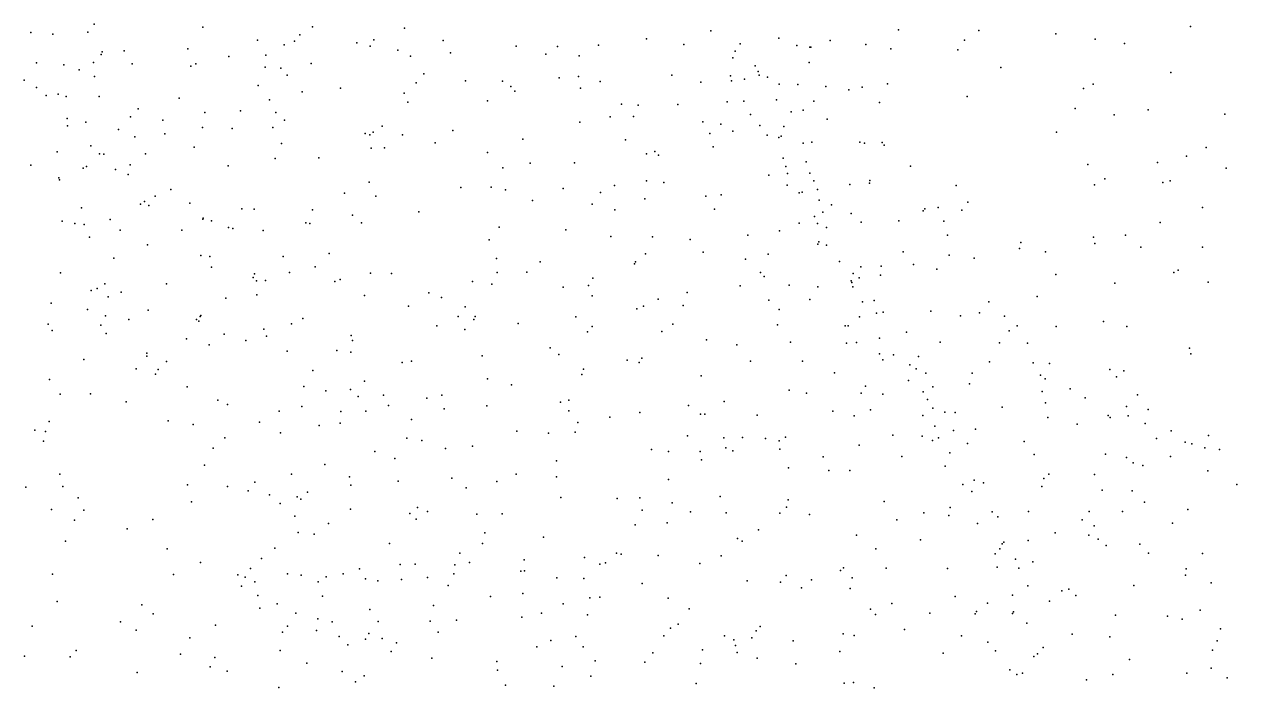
# Model space of a CAD drawing. Header units: metres. Extents: x -25 to 25, y -27.8 to 27.8.
# Drawn here: x -9.483 to -7.936, y 5.953 to 6.799 of the extents above; entities that cross this region are included whole.
import ezdxf

# ---------------------------------------------------------------- set-up
doc = ezdxf.new("R2010")
doc.units = ezdxf.units.M

msp = doc.modelspace()

# ---------------------------------------------------------------- linework, layer by layer
for p in [(-9.3934, 6.7988, 26.1463), (-9.255, 6.7949, 26.1862), (-9.1149, 6.7955, 16.7468), (-8.9976, 6.7939, 15.7651), (-8.3673, 6.7917, 13.8413), (-7.9945, 6.7961, 14.305), (-9.4743, 6.7885, 17.3156), (-9.4464, 6.7861, 3.2654), (-9.4016, 6.7887, 19.2136), (-9.1852, 6.7784, -3.338), (-9.138, 6.7771, 2.4715), (-9.1312, 6.7853, 15.9338), (-9.0365, 6.779, 19.3678), (-8.9481, 6.7779, 14.1924), (-8.6886, 6.7803, 15.3101), (-8.6066, 6.7904, 20.7507), (-8.5198, 6.7812, -3.3379), (-8.4544, 6.778, 15.6723), (-8.2832, 6.7785, 16.425), (-8.2649, 6.791, 15.6672), (-8.1667, 6.7867, 21.8348), (-8.1162, 6.7796, 14.1892), (-9.3835, 6.7635, -15.9112), (-9.3554, 6.765, 17.1825), (-9.2742, 6.7675, 12.9688), (-9.151, 6.7727, 13.8811), (-9.0583, 6.775, 2.9012), (-9.0412, 6.7707, -12.4066), (-9.0059, 6.7659, 16.6584), (-8.9387, 6.7624, 26.1573), (-8.8549, 6.7707, -13.0942), (-8.8174, 6.7605, 15.1749), (-8.8023, 6.7705, 16.3183), (-8.7499, 6.772, 16.4623), (-8.6411, 6.773, -10.4773), (-8.5755, 6.7643, 20.4814), (-8.5692, 6.7737, 19.9869), (-8.497, 6.7716, 17.2322), (-8.4803, 6.7698, 15.7492), (-8.4793, 6.7698, 15.9846), (-8.4088, 6.773, 21.761), (-8.377, 6.7674, 25.8922), (-8.2914, 6.7663, 17.3815), (-8.0791, 6.7742, 15.9052), (-9.467, 6.7497, 16.5392), (-9.4324, 6.7469, -12.2281), (-9.3945, 6.75, 1.6084), (-9.3847, 6.7601, -13.5672), (-9.3449, 6.7484, 19.5903), (-9.2703, 6.7453, 19.2512), (-9.2637, 6.7484, 16.1899), (-9.2217, 6.7577, 15.0386), (-9.1743, 6.7593, 1.9713), (-9.1168, 6.7489, 16.8272), (-8.9899, 6.7583, 3.2356), (-8.7748, 6.7584, 17.142), (-8.5787, 6.756, 20.8917), (-8.5502, 6.7456, 21.0396), (-8.4812, 6.7501, 16.1097), (-9.4125, 6.7405, 15.0386), (-9.393, 6.7322, 13.4482), (-9.1752, 6.7441, 13.0931), (-9.1553, 6.7427, 19.5987), (-9.1472, 6.7341, 16.9067), (-8.973, 6.7355, -12.7567), (-8.8, 6.7307, 16.5579), (-8.7755, 6.7324, 15.8923), (-8.6565, 6.7341, 15.1924), (-8.5818, 6.733, 20.6253), (-8.5462, 6.7385, 20.0733), (-8.5451, 6.7338, -1.7347), (-8.5346, 6.7314, 16.2968), (-8.2368, 6.7437, 25.8531), (-8.0196, 6.7373, 25.749), (-9.4827, 6.7274, 18.2504), (-9.4672, 6.7183, 18.3673), (-9.1843, 6.7207, -12.356), (-9.0794, 6.7174, 13.2942), (-8.9826, 6.7243, 15.0854), (-8.9196, 6.7266, 19.4588), (-8.8725, 6.7264, 16.6186), (-8.8618, 6.7194, 26.1532), (-8.7732, 6.7175, 16.163), (-8.7478, 6.7258, 26.0984), (-8.6194, 6.7248, 16.4218), (-8.5804, 6.7266, 16.3708), (-8.5638, 6.7288, 14.9134), (-8.5196, 6.7224, 21.1977), (-8.4957, 6.7219, 15.5741), (-8.46, 6.7194, 21.7074), (-8.4305, 6.7153, 15.8964), (-8.4136, 6.7187, -10.0601), (-8.3815, 6.7227, -15.6377), (-8.1312, 6.717, 25.82), (-8.1189, 6.7225, 20.0167), (-9.4549, 6.7079, 18.4921), (-9.4393, 6.7097, 17.3238), (-9.4292, 6.7068, 19.1152), (-9.3872, 6.7066, -2.1122), (-9.2849, 6.7046, 17.147), (-9.1698, 6.7026, 16.9834), (-9.128, 6.7128, 15.0478), (-8.9978, 6.7108, 16.7314), (-8.9935, 6.6995, 19.3932), (-8.8915, 6.7012, 13.5693), (-8.8569, 6.7134, -12.8373), (-8.586, 6.6998, -10.1641), (-8.5646, 6.7006, 20.722), (-8.5229, 6.7026, 20.1674), (-8.4752, 6.7008, 16.2432), (-8.3913, 6.699, 21.8141), (-8.2796, 6.7068, -1.4518), (-9.3375, 6.6908, 15.0368), (-9.2521, 6.6865, -13.4447), (-9.2068, 6.6884, -2.0826), (-9.1617, 6.6862, 15.726), (-8.7207, 6.697, 16.5435), (-8.6994, 6.6957, 19.6791), (-8.649, 6.6963, 19.7639), (-8.5561, 6.6836, 19.9575), (-8.504, 6.6873, 21.3258), (-8.489, 6.6893, 25.9629), (-8.1417, 6.6916, 21.8535), (-8.0923, 6.6834, 17.5187), (-8.0487, 6.6897, 21.8303), (-7.9508, 6.6842, -16.9155), (-9.4279, 6.6788, 18.7407), (-9.4276, 6.6693, 18.8675), (-9.4041, 6.6741, 18.9898), (-9.3471, 6.6806, 17.246), (-9.3058, 6.6766, 19.1464), (-9.1507, 6.6767, 3.4053), (-9.0261, 6.6687, 14.0514), (-8.7739, 6.6741, 19.5885), (-8.7353, 6.6806, -15.9167), (-8.7053, 6.6811, -10.3375), (-8.6171, 6.6743, 26.0496), (-8.5938, 6.6716, 15.3612), (-8.5443, 6.6697, 20.5099), (-8.5136, 6.6684, -12.6118), (-8.4584, 6.6776, 16.2904), (-9.3625, 6.6645, 16.0092), (-9.3417, 6.6551, 26.2372), (-9.3032, 6.659, -3.275), (-9.2552, 6.6673, 26.2489), (-9.2176, 6.6657, 2.3407), (-9.1655, 6.6672, 2.6479), (-9.0477, 6.6596, 15.0567), (-9.0416, 6.6578, -12.5362), (-9.0376, 6.6611, -11.5761), (-9.0002, 6.6578, 26.2313), (-8.936, 6.6632, -12.6795), (-8.8467, 6.6523, -3.4927), (-8.6078, 6.6596, 16.1103), (-8.5788, 6.6626, 14.5941), (-8.5349, 6.6575, 20.7998), (-8.52, 6.6543, 20.4025), (-8.5171, 6.6563, 20.2918), (-8.1656, 6.6611, -15.4235), (-9.3979, 6.644, 18.3888), (-9.2659, 6.642, 15.0354), (-9.1545, 6.6466, 26.2557), (-9.04, 6.6409, 16.8858), (-9.0229, 6.6411, 17.1874), (-8.9584, 6.6476, 16.8038), (-8.7157, 6.6513, 19.6445), (-8.6038, 6.6425, 19.8417), (-8.4891, 6.6471, 16.3828), (-8.4779, 6.6483, 21.608), (-8.4166, 6.6486, 25.9383), (-8.4105, 6.6474, 16.219), (-8.3882, 6.6481, 16.0011), (-8.3857, 6.6447, 16.1022), (-7.9746, 6.6418, -9.8929), (-9.4407, 6.6362, 17.2897), (-9.3867, 6.6338, 18.5663), (-9.381, 6.6331, 12.9926), (-9.3282, 6.6338, 19.0115), (-9.1626, 6.6275, 19.2337), (-9.1068, 6.6286, 16.9909), (-8.8917, 6.6355, -11.5244), (-8.8373, 6.6219, 15.131), (-8.7806, 6.622, 16.6888), (-8.6889, 6.6337, 14.3938), (-8.678, 6.6366, -1.869), (-8.6736, 6.632, 16.5963), (-8.5144, 6.6279, 20.0953), (-8.4851, 6.6232, 21.2367), (-8.0369, 6.6226, -0.9382), (-7.9999, 6.6307, -3.0586), (-9.4742, 6.6192, 17.886), (-9.4076, 6.6155, 18.1179), (-9.4032, 6.6174, 17.3748), (-9.3663, 6.6137, 3.3676), (-9.3502, 6.6074, 18.7049), (-9.3476, 6.6194, 18.9134), (-9.2224, 6.6181, 19.1484), (-8.872, 6.6159, 16.7706), (-8.5328, 6.6066, 16.5114), (-8.5112, 6.6176, 26.0069), (-8.5087, 6.6086, 20.6543), (-8.4804, 6.6088, 21.1417), (-8.3518, 6.618, 19.8498), (-8.1255, 6.6199, -1.1776), (-7.9491, 6.6153, 25.7737), (-9.4387, 6.6031, 17.4497), (-9.4378, 6.6006, 19.4919), (-9.0427, 6.5974, -2.0648), (-8.9258, 6.5908, 15.0906), (-8.8871, 6.5909, 26.2242), (-8.7298, 6.5932, 15.2044), (-8.6888, 6.5991, 26.1168), (-8.6665, 6.5971, 19.7051), (-8.5092, 6.5937, 19.7422), (-8.4755, 6.5992, 21.3651), (-8.4294, 6.5946, 15.6239), (-8.4041, 6.596, 16.3377), (-8.404, 6.5995, 15.7342), (-8.2939, 6.5931, 14.0601), (-8.1172, 6.5939, 25.863), (-8.1039, 6.6017, 21.8067), (-8.03, 6.5972, 25.8304), (-8.0205, 6.599, -17.4127), (-9.3155, 6.5796, 18.8411), (-9.2958, 6.588, 13.6848), (-9.0743, 6.5835, 26.2804), (-9.0343, 6.5798, 13.4621), (-8.8685, 6.5878, 19.4739), (-8.7949, 6.5895, 26.1774), (-8.7474, 6.5842, -11.4071), (-8.6908, 6.5761, 17.2183), (-8.6132, 6.5795, 15.3052), (-8.5937, 6.5813, -10.5991), (-8.494, 6.5837, 20.1996), (-8.4903, 6.5846, 20.7604), (-8.4707, 6.5881, 21.4549), (-9.4095, 6.5647, -11.6568), (-9.3342, 6.5696, 17.3405), (-9.3291, 6.573, 1.8617), (-9.3237, 6.5679, 18.425), (-9.2715, 6.5708, 17.2708), (-9.2053, 6.5635, 15.041), (-9.1892, 6.5632, 13.1949), (-9.1149, 6.5623, 15.0452), (-8.9791, 6.5598, -12.864), (-8.8343, 6.574, 13.6904), (-8.758, 6.5694, 19.5901), (-8.7294, 6.562, 16.7254), (-8.602, 6.5629, 15.1933), (-8.4686, 6.5746, 17.2873), (-8.464, 6.5593, 21.0257), (-8.4527, 6.5686, 16.4718), (-8.3359, 6.5609, 16.2325), (-8.3338, 6.5635, 15.8553), (-8.3166, 6.5652, 16.0802), (-8.2863, 6.5619, 25.9254), (-8.2788, 6.572, -1.5568), (-7.9792, 6.5652, 21.7092), (-9.4342, 6.5476, -13.4412), (-9.4181, 6.5448, 1.7386), (-9.3732, 6.5498, 17.4209), (-9.2548, 6.5503, -11.6519), (-9.2545, 6.5515, 17.241), (-9.2437, 6.5483, 18.9648), (-9.1234, 6.5456, 19.1861), (-9.1183, 6.5447, -3.4303), (-9.0641, 6.5553, 19.2701), (-9.0524, 6.5457, 17.0231), (-8.4942, 6.545, 20.0891), (-8.4746, 6.5535, 15.4884), (-8.4704, 6.5448, 20.5204), (-8.4275, 6.5575, 13.9468), (-8.4147, 6.5466, 21.838), (-8.3669, 6.5481, 25.95), (-8.3094, 6.5476, 15.9895), (-8.0332, 6.5461, -16.2587), (-9.4061, 6.5436, -15.8036), (-9.3604, 6.5363, 18.0127), (-9.2815, 6.5364, 18.6441), (-9.2221, 6.5397, 26.3013), (-9.2164, 6.5385, -15.9079), (-9.1777, 6.5357, 13.907), (-8.8768, 6.54, 16.8592), (-8.7918, 6.5368, 16.7974), (-8.5594, 6.5299, 15.3516), (-8.519, 6.5353, -15.8267), (-8.459, 6.5398, 20.8602), (-8.3049, 6.53, 21.8363), (-8.0777, 6.5301, -17.1628), (-9.3994, 6.5273, 13.5831), (-9.3255, 6.5176, 18.1384), (-8.8896, 6.5241, 14.1405), (-8.7344, 6.528, -10.2775), (-8.6812, 6.5279, -3.4618), (-8.6329, 6.5245, 16.7075), (-8.4701, 6.5185, 16.5648), (-8.4689, 6.5213, 20.2598), (-8.4593, 6.5171, 20.3702), (-8.213, 6.513, 17.4352), (-8.2111, 6.5206, 25.9141), (-8.1185, 6.5275, 14.3504), (-8.1169, 6.5192, 21.7597), (-8.0582, 6.5146, 25.8665), (-7.9794, 6.5144, -17.7813), (-9.3685, 6.5006, 26.2872), (-9.2576, 6.5041, -12.5707), (-9.246, 6.5029, -2.1438), (-9.1523, 6.5029, 19.0968), (-9.0936, 6.5067, 17.1331), (-8.8802, 6.5001, -3.5209), (-8.6899, 6.5063, 19.6536), (-8.6165, 6.5084, -11.2292), (-8.5625, 6.4994, -3.3551), (-8.5336, 6.5056, 19.9101), (-8.3614, 6.5087, 15.712), (-8.3028, 6.5042, 16.3082), (-8.2708, 6.5004, 16.1525), (-8.1798, 6.5087, -12.6688), (-9.4365, 6.482, 3.3235), (-9.2437, 6.4893, 18.7381), (-9.1444, 6.4823, 3.5546), (-9.1114, 6.4897, 13.3068), (-8.8792, 6.4824, 16.9264), (-8.8413, 6.4828, 26.2451), (-8.8245, 6.496, 19.486), (-8.7039, 6.4935, 16.7916), (-8.7027, 6.496, 15.2205), (-8.5434, 6.4821, -10.9966), (-8.4427, 6.4963, 20.4532), (-8.4155, 6.4896, 21.7081), (-8.3894, 6.4902, 15.6292), (-8.3481, 6.4924, 16.4244), (-8.3182, 6.4867, 15.806), (-8.0159, 6.4825, 14.4628), (-8.0103, 6.4851, -9.9241), (-9.38, 6.4678, 17.5476), (-9.301, 6.4678, 17.4247), (-9.1908, 6.476, 18.9464), (-9.189, 6.4806, -12.706), (-9.1863, 6.4716, 15.7553), (-9.1748, 6.4721, 17.2711), (-9.0863, 6.4709, 15.0599), (-9.0798, 6.4735, 19.1633), (-9.0408, 6.4814, 17.2237), (-9.0142, 6.4812, 26.2984), (-8.9109, 6.4709, 19.3724), (-8.8862, 6.4675, 15.1123), (-8.7571, 6.4749, 19.5566), (-8.5386, 6.4773, 16.7155), (-8.4278, 6.4715, 21.1222), (-8.4268, 6.4696, 21.4607), (-8.4253, 6.4812, 21.0042), (-8.4175, 6.4756, -3.2423), (-8.3901, 6.4788, 16.5616), (-8.1666, 6.4797, 19.8615), (-8.0913, 6.4686, -1.1655), (-7.9722, 6.4699, 21.6581), (-9.3973, 6.4593, 17.6615), (-9.3898, 6.462, 2.239), (-9.3755, 6.4512, -3.2723), (-9.3591, 6.4574, 17.3094), (-9.1861, 6.4538, 2.9132), (-9.0486, 6.4528, 15.6713), (-8.9665, 6.4563, 3.632), (-8.7949, 6.4638, 15.1578), (-8.7629, 6.4659, 15.4486), (-8.7581, 6.4524, 26.1978), (-8.6367, 6.4567, 19.715), (-8.5693, 6.4651, 26.0868), (-8.5067, 6.4662, 14.8039), (-8.47, 6.4639, 15.4779), (-8.4257, 6.4639, 21.2101), (-8.1903, 6.4518, 21.7592), (-9.4485, 6.4432, -12.6057), (-9.2255, 6.4496, 19.4316), (-8.9923, 6.4392, 3.336), (-8.9502, 6.4503, 17.0278), (-8.92, 6.4386, 19.4612), (-8.7011, 6.4359, -15.9265), (-8.6926, 6.4392, 14.3197), (-8.6739, 6.4481, 26.1467), (-8.6421, 6.4404, 16.8146), (-8.5329, 6.447, 14.6001), (-8.4806, 6.4478, 20.0487), (-8.4134, 6.4447, 20.5425), (-8.3985, 6.4468, 20.7645), (-8.2519, 6.4451, 16.0268), (-9.4022, 6.4352, 19.3821), (-9.3791, 6.4269, 15.0785), (-9.3491, 6.4224, 17.8179), (-9.3244, 6.4343, 17.9408), (-9.2628, 6.4222, -13.1026), (-9.2599, 6.4204, 18.2517), (-9.2584, 6.4264, 26.3243), (-9.2574, 6.4274, -12.7476), (-9.1272, 6.4236, 19.0125), (-8.9292, 6.4263, 26.2839), (-8.9092, 6.4222, 13.6579), (-8.9072, 6.4262, -12.7816), (-8.779, 6.4259, 13.7658), (-8.5197, 6.435, 15.0127), (-8.4171, 6.4256, 16.7131), (-8.3955, 6.4304, 20.6277), (-8.3869, 6.4317, 20.8554), (-8.3259, 6.4328, 21.7624), (-8.2881, 6.427, -3.1657), (-8.2641, 6.4307, 16.3819), (-8.2321, 6.4265, 16.3007), (-9.4521, 6.4165, 2.3785), (-9.4471, 6.4082, 2.0988), (-9.3851, 6.4153, 26.3021), (-9.3783, 6.4046, 13.0797), (-9.177, 6.4102, 15.0691), (-9.1419, 6.4168, 26.3215), (-8.9564, 6.4144, 15.1008), (-8.9204, 6.4095, -11.5257), (-8.8525, 6.4172, 16.9761), (-8.764, 6.4065, 16.9323), (-8.758, 6.4133, 19.5229), (-8.6692, 6.407, 15.2559), (-8.6554, 6.4165, -12.762), (-8.5215, 6.4157, 15.3904), (-8.4353, 6.4145, 20.2846), (-8.4314, 6.4142, 19.7199), (-8.357, 6.4062, -12.7224), (-8.226, 6.4081, -10.0143), (-8.2159, 6.4143, 14.2655), (-8.1659, 6.4134, -1.4526), (-8.1056, 6.4197, -17.5316), (-8.0759, 6.4136, 21.6728), (-9.2756, 6.3977, 18.1236), (-9.2467, 6.3901, 13.882), (-9.2278, 6.4036, 17.4199), (-9.2001, 6.3954, 18.547), (-9.1737, 6.4013, 17.2617), (-9.0657, 6.4021, 19.1048), (-9.0641, 6.3955, 14.0125), (-8.6123, 6.3963, 4.1665), (-8.5734, 6.3899, -10.7585), (-8.505, 6.3935, -1.8399), (-8.4336, 6.3922, 17.3422), (-8.4207, 6.3932, 26.0102), (-8.3917, 6.3987, 21.2706), (-8.3141, 6.3934, 16.6267), (-8.2382, 6.3927, 16.5061), (-8.2025, 6.3921, 16.1877), (-9.3264, 6.3795, 17.6377), (-9.3261, 6.3757, 15.8536), (-9.1473, 6.3819, 18.8579), (-9.084, 6.3829, 3.1373), (-9.0661, 6.3806, 17.2498), (-8.8986, 6.376, 15.6173), (-8.8117, 6.3862, 26.2463), (-8.8006, 6.3777, -11.4247), (-8.3913, 6.3785, -10.0565), (-8.3737, 6.3774, 21.43), (-8.3417, 6.3752, 16.7241), (-7.9958, 6.386, 21.6217), (-7.9943, 6.3787, -3.1008), (-9.4066, 6.3712, -12.8277), (-9.34, 6.3594, 2.7866), (-9.3118, 6.3588, 15.0874), (-9.3013, 6.3689, 17.8911), (-9.0006, 6.3677, 26.3138), (-8.9886, 6.3693, 17.1734), (-8.7691, 6.3592, 15.1929), (-8.7136, 6.3707, -10.2067), (-8.6981, 6.3674, 26.1757), (-8.6946, 6.373, 19.5928), (-8.5561, 6.3691, 19.6318), (-8.4897, 6.3693, 19.9323), (-8.3871, 6.3709, -15.7602), (-8.3526, 6.3648, 15.6261), (-8.3449, 6.3595, 21.0364), (-8.2511, 6.3686, 15.8468), (-8.1954, 6.367, 16.1045), (-8.1744, 6.3664, 16.3313), (-8.0977, 6.3588, -15.9033), (-9.4506, 6.3457, 13.7261), (-9.3154, 6.3525, 17.769), (-9.1144, 6.3572, 17.3371), (-9.0487, 6.3436, 15.0875), (-8.8917, 6.3469, 15.1327), (-8.7711, 6.3521, 3.6928), (-8.619, 6.3504, 16.9062), (-8.4488, 6.3546, 13.9732), (-8.3545, 6.3446, 21.2131), (-8.3322, 6.3538, 20.9269), (-8.2734, 6.3538, 25.9465), (-8.186, 6.3515, 25.9248), (-8.18, 6.3468, 21.685), (-8.089, 6.3492, 17.487), (-8.0797, 6.357, 25.896), (-9.4369, 6.3273, 26.3217), (-9.398, 6.3277, 15.1149), (-9.2749, 6.3367, 17.987), (-9.1259, 6.3368, 18.779), (-9.0979, 6.3316, 13.3409), (-9.0665, 6.3331, -3.5206), (-8.8612, 6.3392, 19.3482), (-8.5067, 6.3324, 16.881), (-8.4848, 6.3283, 15.4323), (-8.4151, 6.3286, 20.2227), (-8.4095, 6.3375, 16.8326), (-8.336, 6.33, 20.5316), (-8.3235, 6.3364, 20.6513), (-8.2768, 6.3405, 21.6164), (-8.184, 6.3305, -16.9592), (-8.1481, 6.3341, 16.2154), (-9.3526, 6.3173, 26.3346), (-9.2355, 6.3195, 17.5377), (-9.2235, 6.314, 3.0098), (-9.0567, 6.3241, 19.0102), (-9.0245, 6.3261, 19.3772), (-9.0179, 6.3127, -15.938), (-8.9692, 6.3219, 17.2667), (-8.95, 6.3258, 3.92), (-8.8926, 6.3124, 17.1308), (-8.7987, 6.3172, 4.1501), (-8.7877, 6.3196, 17.041), (-8.6353, 6.3126, 15.2838), (-8.5897, 6.3179, 19.7357), (-8.3873, 6.3272, 20.3209), (-8.3303, 6.3205, 16.7921), (-8.1798, 6.316, -17.3262), (-8.1292, 6.3225, 16.4237), (-8.0622, 6.3264, 21.6176), (-9.1575, 6.3054, 3.694), (-9.1285, 6.3116, 18.6713), (-9.0786, 6.305, 18.91), (-9.047, 6.3054, 17.3116), (-8.947, 6.3083, 19.1858), (-8.7878, 6.3061, -2.0161), (-8.7356, 6.298, 4.3288), (-8.6975, 6.3038, -3.5079), (-8.6197, 6.3019, -11.1068), (-8.6142, 6.3018, 4.4745), (-8.5478, 6.3003, 4.0569), (-8.4511, 6.3056, 4.5909), (-8.4239, 6.2995, 4.2456), (-8.4031, 6.3074, 15.5388), (-8.3362, 6.3002, 14.1253), (-8.3233, 6.3092, 21.1247), (-8.308, 6.3041, 21.4727), (-8.2948, 6.3039, 20.7534), (-8.235, 6.3107, 16.7342), (-8.1767, 6.2975, 16.0094), (-8.0998, 6.3002, -15.4877), (-8.0973, 6.2975, 16.5463), (-8.0764, 6.3114, 14.4697), (-8.0741, 6.2996, 16.3622), (-8.0489, 6.3077, 19.8054), (-9.4693, 6.2812, 17.4877), (-9.4509, 6.2923, -15.6892), (-9.2992, 6.2934, -3.391), (-9.2672, 6.2887, 15.1116), (-9.1826, 6.2914, 26.3421), (-9.1064, 6.2874, 17.4025), (-9.0797, 6.2901, -12.7502), (-8.9887, 6.2948, 13.5469), (-8.7764, 6.2911, 19.4249), (-8.321, 6.2864, -3.2501), (-8.2689, 6.2827, 17.4222), (-8.1391, 6.2888, 21.6282), (-8.0525, 6.2897, -9.9384), (-9.4582, 6.2671, -2.3855), (-9.4554, 6.2796, -3.2968), (-9.2268, 6.2714, -2.2277), (-9.1556, 6.2778, 18.4066), (-8.9944, 6.271, 19.0589), (-8.9754, 6.268, 26.3148), (-8.8542, 6.28, -10.3462), (-8.8138, 6.2774, 26.261), (-8.7798, 6.2787, 15.5657), (-8.6364, 6.2742, 3.8349), (-8.59, 6.2716, 16.9773), (-8.5665, 6.2719, 15.3564), (-8.5369, 6.2707, 15.1129), (-8.5197, 6.2677, 14.7012), (-8.5113, 6.2723, 26.0744), (-8.3743, 6.2751, 16.9184), (-8.3369, 6.2735, 15.6203), (-8.324, 6.268, 20.4512), (-8.3162, 6.2714, 21.2702), (-8.297, 6.2808, 21.0057), (-8.2069, 6.2668, -16.5397), (-8.0383, 6.2708, 16.6915), (-8.0192, 6.2803, -1.0441), (-8.0015, 6.2662, 16.4657), (-7.9717, 6.2747, -12.7702), (-9.2417, 6.2583, 17.6315), (-9.0352, 6.2541, -2.1325), (-8.9453, 6.2578, 17.2388), (-8.9107, 6.2608, 3.4026), (-8.6823, 6.2567, 17.036), (-8.6607, 6.2543, -10.109), (-8.6205, 6.2541, -1.9187), (-8.5874, 6.2588, -15.8705), (-8.5786, 6.2548, 15.2821), (-8.5186, 6.2571, 19.8334), (-8.4175, 6.262, 26.0204), (-8.3019, 6.2522, 4.5958), (-8.2791, 6.2644, 20.8554), (-8.1941, 6.2503, 15.9076), (-8.1032, 6.2505, 16.1052), (-7.9931, 6.2637, 21.563), (-7.9766, 6.2588, 25.8727), (-7.9576, 6.2566, 16.7253), (-9.2529, 6.2366, 17.8375), (-9.0991, 6.2375, 18.6999), (-9.0098, 6.245, 15.1475), (-8.8038, 6.2421, 13.7257), (-8.6187, 6.2436, 26.1377), (-8.4634, 6.2471, 19.949), (-8.3632, 6.2477, 20.296), (-8.3078, 6.2352, 16.9553), (-8.0764, 6.2464, -1.2835), (-8.0678, 6.2395, -3.1885), (-8.0557, 6.2362, 16.8657), (-8.0202, 6.2478, 16.3192), (-9.4371, 6.2253, 26.3329), (-9.1419, 6.2251, 3.1441), (-9.0679, 6.2216, 17.333), (-8.9373, 6.2199, 15.7436), (-8.855, 6.2254, 14.1507), (-8.8035, 6.222, -10.5038), (-8.5074, 6.2334, -3.4145), (-8.4561, 6.2299, 15.492), (-8.4294, 6.2299, 20.0746), (-8.1819, 6.2197, 21.6054), (-8.1755, 6.2253, 16.9317), (-8.1174, 6.2247, -15.6955), (-7.9727, 6.2295, 16.8335), (-9.4808, 6.2087, 13.8676), (-9.4334, 6.2094, 19.1457), (-9.2743, 6.2116, 26.3513), (-9.2234, 6.2095, 17.9298), (-9.1969, 6.2039, 18.0609), (-9.1885, 6.2152, 15.1573), (-9.0659, 6.2113, 18.8107), (-9.0057, 6.2163, 18.9522), (-8.9189, 6.2077, 15.1937), (-8.8799, 6.2157, 17.2051), (-8.6609, 6.2185, -10.8065), (-8.2853, 6.2122, 21.3609), (-8.2709, 6.2177, 15.7319), (-8.259, 6.2143, 20.703), (-8.1842, 6.2096, 14.3656), (-8.1076, 6.2048, 21.5543), (-8.0693, 6.204, 16.9459), (-7.9357, 6.212, 16.9224), (-9.4137, 6.1949, 3.4119), (-9.2694, 6.1898, 13.9773), (-9.1696, 6.1989, 18.1782), (-9.1346, 6.1962, 18.3781), (-9.1298, 6.1935, 17.5182), (-9.1211, 6.2024, 18.4842), (-8.7982, 6.1953, 15.2379), (-8.7262, 6.1941, 19.4138), (-8.6973, 6.195, 4.5672), (-8.656, 6.1888, 17.0855), (-8.5946, 6.1966, 19.6769), (-8.508, 6.1924, 19.5601), (-8.3854, 6.1903, 20.1606), (-8.2739, 6.2029, -9.9982), (-8.0536, 6.1893, -18.1459), (-9.4478, 6.18, 15.2155), (-9.4065, 6.1795, -12.6249), (-9.1561, 6.1876, -3.5697), (-9.0665, 6.1806, 3.9069), (-8.9906, 6.1751, 26.3206), (-8.981, 6.1829, 19.2883), (-8.9683, 6.1775, 17.3389), (-8.9052, 6.1741, -11.3948), (-8.8729, 6.1745, 19.1432), (-8.6944, 6.1791, 19.4319), (-8.6328, 6.1772, 17.3451), (-8.587, 6.1759, 15.3607), (-8.5187, 6.1756, 15.4263), (-8.5103, 6.1831, 17.0563), (-8.481, 6.1739, 26.0553), (-8.3351, 6.1758, -1.7123), (-8.3012, 6.1829, 4.9289), (-8.2478, 6.1771, 20.944), (-8.2014, 6.1777, 15.8235), (-8.1238, 6.1777, 17.4726), (-8.0815, 6.1774, 16.0272), (-7.9981, 6.1802, 16.2082), (-9.4186, 6.1667, -14.4297), (-9.3185, 6.1673, -2.3191), (-9.1375, 6.1716, -11.5233), (-9.0947, 6.1623, 18.5722), (-8.9828, 6.1677, -10.3417), (-8.7034, 6.1604, 15.2958), (-8.6623, 6.1633, 3.6793), (-8.3693, 6.1671, 17.0474), (-8.3029, 6.1723, 20.3582), (-8.2664, 6.1621, 21.1922), (-8.2404, 6.1709, 25.9367), (-8.133, 6.167, 17.0073), (-8.1177, 6.1593, 25.9071), (-8.0177, 6.1629, 17.0001), (-9.3513, 6.1553, 15.2119), (-9.1331, 6.1509, 26.3443), (-9.1127, 6.1486, 15.1933), (-8.8952, 6.1503, 17.2822), (-8.8203, 6.145, 4.4165), (-8.5726, 6.1433, 14.5508), (-8.5457, 6.1541, 19.7395), (-8.4207, 6.1475, 15.5167), (-8.1674, 6.1504, 4.591), (-8.1246, 6.1473, 15.922), (-8.1126, 6.1422, -1.4027), (-9.4302, 6.1396, 17.5738), (-9.3005, 6.1298, 3.575), (-9.1631, 6.131, 17.6646), (-9.0165, 6.137, 18.8125), (-8.898, 6.1369, 13.5973), (-8.5668, 6.1397, 17.1055), (-8.3962, 6.13, 20.0921), (-8.3393, 6.1413, 25.9781), (-8.2379, 6.1299, -16.1574), (-8.2352, 6.1365, 15.7486), (-8.2328, 6.1383, 17.0579), (-8.2017, 6.1408, 21.5374), (-8.1025, 6.1342, 4.7392), (-8.0593, 6.1358, 19.7196), (-9.2577, 6.1127, 15.2191), (-9.1801, 6.1177, 17.9618), (-8.9271, 6.1246, 18.9726), (-8.9146, 6.1127, 15.2325), (-8.8447, 6.1159, -12.8112), (-8.7678, 6.1189, -10.6883), (-8.7412, 6.1121, 19.2994), (-8.7269, 6.1243, 26.2056), (-8.7213, 6.1232, -11.022), (-8.6738, 6.1214, 15.5544), (-8.6208, 6.1112, 19.5882), (-8.5936, 6.1211, 15.3992), (-8.2439, 6.1237, 20.5118), (-8.2179, 6.1167, 20.6891), (-8.1959, 6.1134, -17.6687), (-8.0482, 6.1245, 14.5124), (-7.9795, 6.124, 25.8747), (-9.4465, 6.0977, 26.3477), (-9.2922, 6.0974, 26.3569), (-9.21, 6.0969, -14.6867), (-9.1941, 6.1048, 3.747), (-9.147, 6.0983, 17.4438), (-9.1292, 6.0963, 18.213), (-9.0759, 6.098, 17.5318), (-9.055, 6.1044, 18.6816), (-9.0031, 6.1101, 15.22), (-8.9839, 6.1103, 15.8566), (-8.9347, 6.0981, 4.2381), (-8.9334, 6.1094, -2.1176), (-8.8491, 6.1017, 19.0915), (-8.8446, 6.1018, 17.3725), (-8.7484, 6.1104, 17.2093), (-8.5107, 6.096, -12.7617), (-8.4413, 6.1023, -15.7651), (-8.4375, 6.1057, -10.0073), (-8.3831, 6.1055, 17.4136), (-8.3049, 6.1048, 17.1061), (-8.2413, 6.1066, 21.2774), (-8.2136, 6.1054, 20.8949), (-8.0013, 6.0966, -3.3092), (-8.0004, 6.1046, 16.0687), (-9.2057, 6.0822, 15.9885), (-9.201, 6.0939, 26.3522), (-9.1887, 6.088, 17.7873), (-9.1076, 6.088, 14.031), (-9.0973, 6.0945, 18.4159), (-9.0473, 6.0918, 13.3487), (-9.0316, 6.0892, 26.3331), (-9.0015, 6.0908, 17.447), (-8.9684, 6.0934, 14.0983), (-8.9418, 6.0831, 18.8302), (-8.8031, 6.0931, 15.2702), (-8.7687, 6.0923, 13.6821), (-8.6942, 6.0859, 19.3701), (-8.5603, 6.0894, 13.8439), (-8.5179, 6.0876, 4.988), (-8.4912, 6.0804, 19.8188), (-8.4784, 6.0906, 17.141), (-8.4262, 6.093, 26.023), (-8.2021, 6.0827, -1.5624), (-8.0671, 6.0834, 25.8967), (-7.9685, 6.0866, 17.1154), (-9.1846, 6.0707, 15.2382), (-9.102, 6.0695, 18.3351), (-8.8878, 6.0693, -3.6736), (-8.8464, 6.0729, 17.2845), (-8.7612, 6.0676, 19.1555), (-8.7485, 6.0685, 15.735), (-8.6612, 6.0671, 15.3511), (-8.4288, 6.0793, -3.4803), (-8.295, 6.0692, 4.1247), (-8.2217, 6.0709, 21.0706), (-8.159, 6.0765, 15.8063), (-8.1499, 6.0786, 17.1162), (-8.1411, 6.0704, -9.9155), (-9.4405, 6.063, -15.1966), (-9.3328, 6.0588, -3.5478), (-9.1821, 6.0545, -14.8854), (-9.1602, 6.0598, -14.4724), (-9.0419, 6.0528, -10.4462), (-8.9605, 6.0576, 18.7147), (-8.7949, 6.0597, 19.3086), (-8.6345, 6.0537, 19.4227), (-8.403, 6.053, 20.0407), (-8.3756, 6.0601, 17.1554), (-8.2676, 6.0501, 20.3363), (-8.2539, 6.0608, -16.4836), (-8.2205, 6.0496, -15.8332), (-8.1746, 6.0633, 25.9189), (-7.9824, 6.052, -9.8619), (-9.3598, 6.0369, 15.2825), (-9.3183, 6.0473, -15.1028), (-9.1364, 6.0479, 18.122), (-9.108, 6.0408, -10.2174), (-9.0899, 6.0368, -3.6925), (-9.0312, 6.0373, 3.2951), (-8.965, 6.0379, -11.2892), (-8.9313, 6.0391, 17.3901), (-8.848, 6.0429, 18.8754), (-8.8227, 6.0478, 14.2501), (-8.7639, 6.046, 19.015), (-8.6484, 6.0341, 19.2618), (-8.3968, 6.0462, 19.5353), (-8.3273, 6.0478, 20.1878), (-8.2694, 6.047, -3.4108), (-8.2218, 6.0474, -17.4229), (-8.2037, 6.0351, 20.5864), (-8.0903, 6.0454, 21.5334), (-8.0239, 6.0442, 17.5182), (-8.0052, 6.0404, 15.9991), (-9.4727, 6.0316, 15.3152), (-9.3399, 6.0261, 16.102), (-9.2385, 6.0325, 13.167), (-9.1531, 6.0236, 18.0043), (-9.1467, 6.0313, 17.7118), (-9.1097, 6.0257, 15.2591), (-9.0807, 6.0184, 17.5673), (-9.0431, 6.0222, -15.8747), (-8.9544, 6.0236, -10.1014), (-8.779, 6.0183, 4.6469), (-8.6665, 6.0191, 14.4455), (-8.6583, 6.029, 19.1558), (-8.5891, 6.019, 17.4058), (-8.549, 6.0254, -1.8868), (-8.5438, 6.0308, 17.193), (-8.4378, 6.0217, 19.9355), (-8.424, 6.0194, -1.788), (-8.3594, 6.0272, 14.0482), (-8.2869, 6.0192, 17.1821), (-8.1455, 6.0214, 5.0401), (-8.0978, 6.0179, -18.2691), (-7.9563, 6.0278, -1.142), (-9.2714, 6.0166, 19.0652), (-9.07, 6.0074, -14.7552), (-9.0475, 6.015, 19.1881), (-9.0261, 6.0156, 15.2653), (-9.0079, 6.0101, 18.5157), (-8.8288, 6.0049, 15.8891), (-8.8107, 6.0131, 15.3059), (-8.7696, 6.005, 18.8236), (-8.5774, 6.0139, 3.6602), (-8.5753, 6.0068, 19.3617), (-8.5545, 6.0166, -3.5882), (-8.5015, 6.0126, 19.7461), (-8.2533, 6.011, -16.8058), (-8.1825, 6.0043, 20.7177), (-7.9608, 6.0126, 17.203), (-9.4824, 5.9932, -15.3629), (-9.4241, 5.9925, 3.436), (-9.4163, 6.0004, -2.561), (-9.2832, 5.9959, 15.2954), (-9.2395, 5.9913, -2.328), (-9.1563, 6.0005, 17.9135), (-9.0145, 5.9992, 17.4953), (-8.9628, 5.9907, 26.3092), (-8.7544, 5.9873, 17.2888), (-8.6807, 5.9972, 18.901), (-8.6172, 6.0012, 26.1402), (-8.5732, 5.9978, 19.2489), (-8.5475, 5.9907, 19.4607), (-8.4423, 5.9991, 26.0334), (-8.3104, 5.9969, 15.6163), (-8.2434, 6, 17.4405), (-8.1946, 5.9929, 20.953), (-8.1899, 5.9962, 21.4776), (-8.0725, 5.9887, 15.8447), (-7.9665, 6.0007, -3.4249), (-9.3388, 5.9724, 14.0192), (-9.2455, 5.9797, 26.3524), (-9.2237, 5.9742, -10.4369), (-9.1223, 5.9842, 3.9531), (-9.0769, 5.9738, 18.3052), (-8.8796, 5.9864, -10.7614), (-8.8791, 5.9755, -11.024), (-8.7965, 5.98, 18.7051), (-8.6911, 5.9856, -10.0041), (-8.6197, 5.9837, -15.8155), (-8.4984, 5.9832, 15.4895), (-8.2251, 5.9756, 25.9249), (-7.9996, 5.9715, 4.8363), (-7.9685, 5.9777, 21.5371), (-9.0601, 5.9604, -14.3642), (-9.049, 5.9681, 26.3321), (-8.8687, 5.9563, 26.2809), (-8.76, 5.9676, 26.2226), (-8.6256, 5.9585, 4.886), (-8.4366, 5.9587, 3.7841), (-8.4247, 5.9597, 15.5248), (-8.2162, 5.9698, 21.2627), (-8.2092, 5.9713, 21.1308), (-8.1276, 5.9629, -3.4806), (-8.094, 5.9697, 19.601), (-7.9479, 5.9655, 25.8936), (-9.1579, 5.9531, 17.789), (-8.807, 5.9549, 17.4289), (-8.3985, 5.9529, 17.2367)]:
    msp.add_point(p)

doc.saveas('drawing.dxf')
